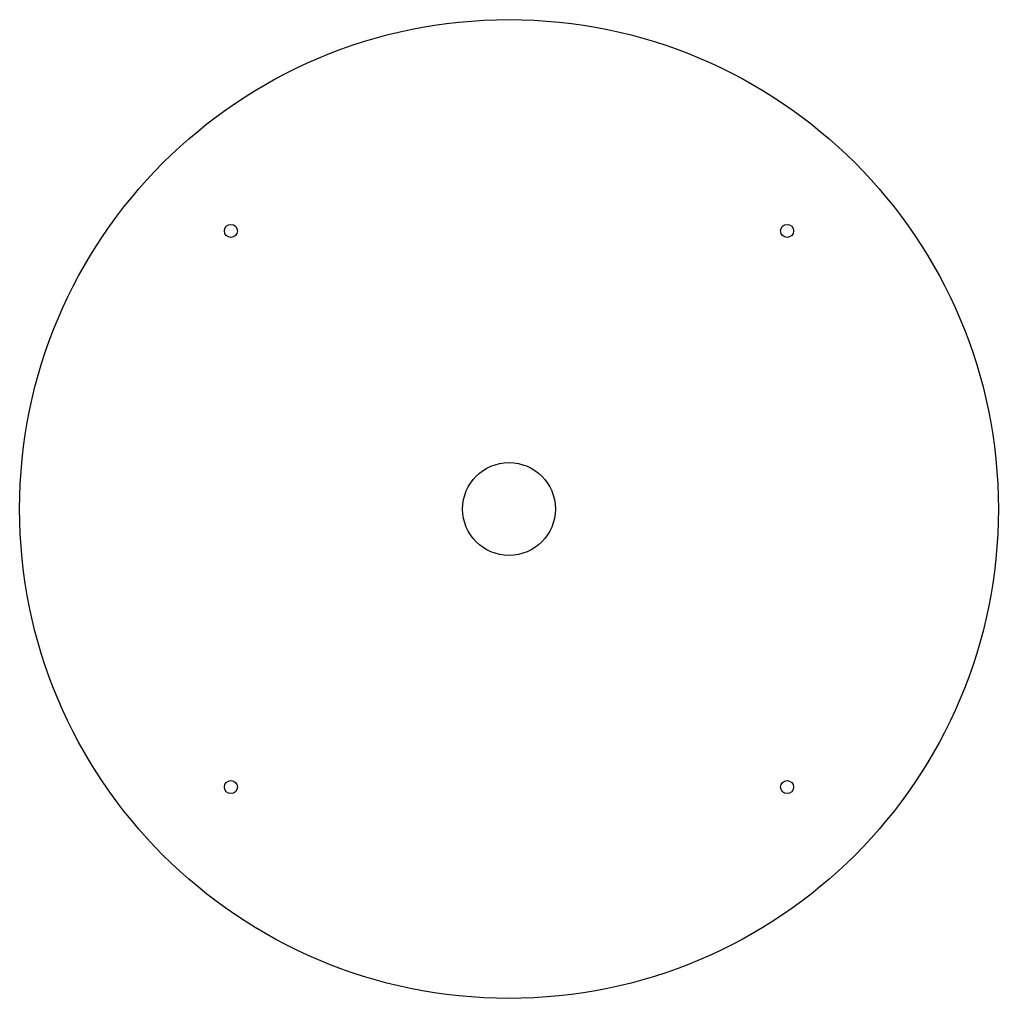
# Model space of a CAD drawing. Header units: millimetres. Extents: x -132 to 132, y -132 to 132.
import ezdxf

# ---------------------------------------------------------------- set-up
doc = ezdxf.new("R2010")
doc.units = ezdxf.units.MM
doc.layers.get('0').update_dxf_attribs({"linetype": 'CONTINUOUS'})

msp = doc.modelspace()

# ---------------------------------------------------------------- linework, layer by layer
for centre, radius in [((0, 0), 132), ((-75, 75), 1.75), ((75, 75), 1.75), ((0, 0), 12.5), ((-75, -75), 1.75), ((75, -75), 1.75)]:
    msp.add_circle(centre, radius)

doc.saveas('drawing.dxf')
